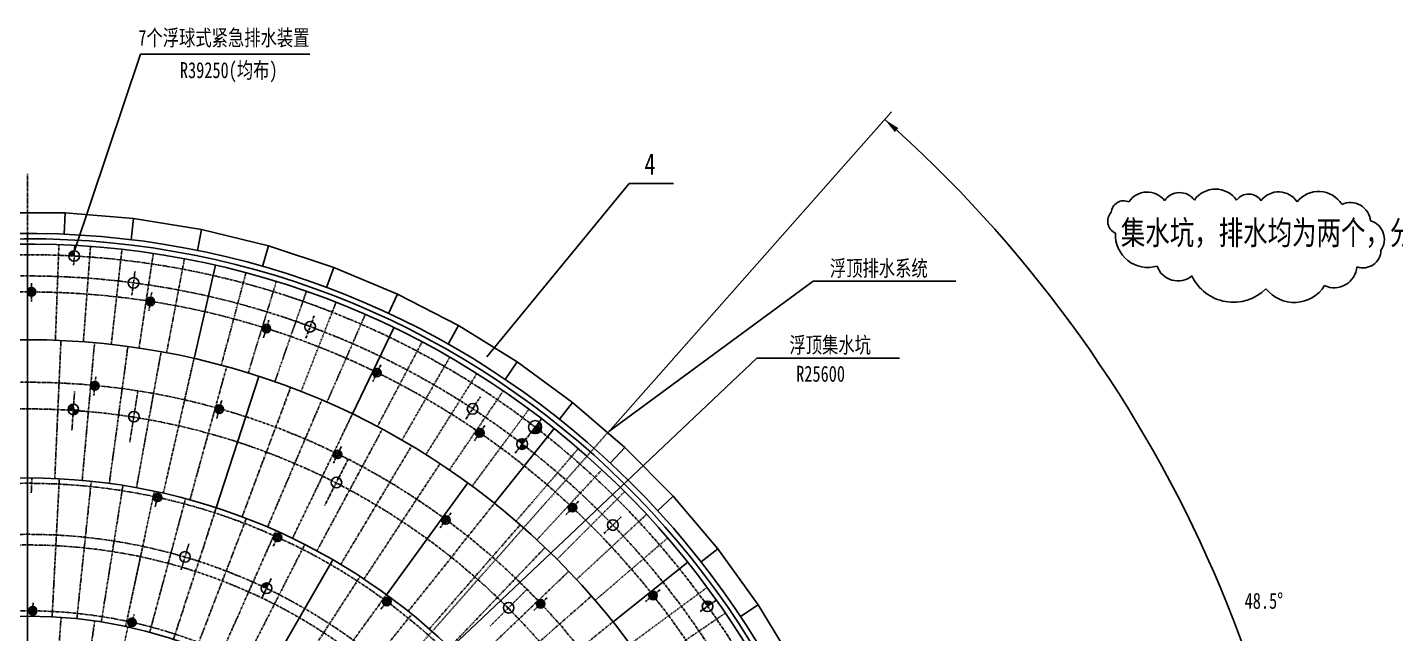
# Model space of a CAD drawing. Header units: inches. Extents: x 8 to 1207, y 9 to 860.
# Drawn here: x 345.6 to 603.1, y 373.2 to 487.2 of the extents above; entities that cross this region are included whole.
import ezdxf

# ---------------------------------------------------------------- set-up
doc = ezdxf.new("R2010")
doc.units = ezdxf.units.IN
doc.header["$MEASUREMENT"] = 0
for name, pattern in [('HIDDEN', [0.375, 0.25, -0.125]), ('LICENT1', [0.59, 0.5, -0.03, 0.03, -0.03]), ('LIDIVIDE', [0.65, 0.4, -0.05, 0.05, -0.05, 0.05, -0.05])]:
    doc.linetypes.add(name, pattern=pattern)
for name, color, linetype in [('1', 2, 'Continuous'), ('2', 1, 'Continuous'), ('3', 3, 'LICENT1')]:
    doc.layers.add(name, color=color, linetype=linetype)
doc.styles.add('HZ', font='NSimSun.ttf', dxfattribs={"width": 0.75})

msp = doc.modelspace()

# ---------------------------------------------------------------- linework, layer by layer
at = {"layer": '1', "linetype": 'Continuous'}
for p, q in [((366.85, 482.21), (354.42, 445.18)), ((366.85, 482.21), (398.71, 482.21)), ((454.8, 410.98), (508.21, 471.35)), ((458.85, 457.88), (432.01, 425.23)), ((458.85, 457.88), (467.16, 457.88)), ((493.45, 439.46), (455.02, 411.23)), ((493.45, 439.46), (520.29, 439.46)), ((482.89, 425.03), (416.89, 362.64)), ((482.89, 425.03), (509.73, 425.03))]:
    msp.add_line(p, q, dxfattribs=at)
at = {"layer": '1', "linetype": 'LIDIVIDE', "ltscale": 0.6}
for p, q in [((350.83, 428.37), (351.5, 446.36)), ((356.1, 428.07), (357.44, 446.02)), ((361.35, 427.58), (363.36, 445.47)), ((366.57, 426.89), (369.26, 444.69)), ((371.77, 426.01), (375.12, 443.7)), ((382.05, 423.66), (386.71, 441.05)), ((387.12, 422.2), (392.42, 439.41)), ((392.13, 420.56), (398.07, 437.55)), ((397.07, 418.72), (403.65, 435.48)), ((401.94, 416.7), (409.14, 433.2)), ((411.44, 412.13), (419.85, 428.04)), ((416.06, 409.58), (425.06, 425.17)), ((420.57, 406.86), (430.15, 422.1)), ((424.99, 403.97), (435.13, 418.84)), ((429.29, 400.92), (439.98, 415.4)), ((437.53, 394.34), (449.27, 407.99)), ((441.46, 390.83), (453.71, 404.02)), ((445.26, 387.17), (457.99, 399.9)), ((448.92, 383.37), (462.11, 395.62)), ((452.43, 379.44), (466.08, 391.18)), ((459.01, 371.2), (473.49, 381.89)), ((462.06, 366.9), (476.93, 377.04))]:
    msp.add_line(p, q, dxfattribs=at)
at = {"layer": '1', "linetype": 'LICENT1'}
for p, q in [((353.37, 444.31), (354.27, 445.22)), ((353.41, 444.53), (354.05, 445.17)), ((353.5, 444.27), (354.42, 445.18)), ((353.67, 444.26), (354.4, 445)), ((353.84, 444.25), (354.39, 444.81)), ((354, 444.24), (354.38, 444.62)), ((354.17, 444.23), (354.37, 444.44)), ((354.34, 444.22), (354.36, 444.25)), ((345.56, 437.57), (346.25, 438.26)), ((345.64, 437.47), (346.36, 438.19)), ((345.64, 437.83), (346, 438.18)), ((345.82, 437.47), (346.36, 438.01)), ((345.99, 437.47), (346.36, 437.83)), ((346.36, 438.19), (346.43, 438.26)), ((346.36, 438.01), (346.58, 438.23)), ((346.36, 437.83), (346.71, 438.19)), ((346.36, 437.66), (346.82, 438.12)), ((346.36, 437.48), (346.92, 438.04)), ((346.52, 437.47), (347, 437.95)), ((346.7, 437.46), (347.07, 437.84)), ((345.56, 437.39), (345.64, 437.47)), ((345.59, 437.24), (345.82, 437.47)), ((345.64, 437.12), (345.99, 437.47)), ((345.71, 437), (346.17, 437.47)), ((345.79, 436.91), (346.34, 437.47)), ((345.88, 436.83), (346.36, 437.3)), ((345.99, 436.76), (346.36, 437.13)), ((346.11, 436.71), (346.36, 436.95)), ((346.17, 437.47), (346.36, 437.66)), ((346.26, 436.67), (346.36, 436.77)), ((346.34, 437.47), (346.36, 437.48)), ((346.36, 437.3), (346.52, 437.47)), ((346.36, 437.13), (346.7, 437.46)), ((346.36, 436.95), (346.87, 437.46)), ((346.36, 436.77), (347.05, 437.46)), ((346.43, 436.67), (347.15, 437.39)), ((346.67, 436.73), (347.1, 437.16)), ((346.87, 437.46), (347.12, 437.71)), ((347.05, 437.46), (347.15, 437.57)), ((367.91, 435.72), (367.99, 435.78)), ((367.91, 435.57), (368.17, 435.75)), ((367.94, 435.89), (368.72, 436.47)), ((367.94, 435.43), (368.34, 435.73)), ((367.99, 435.78), (368.81, 436.39)), ((367.99, 435.31), (368.52, 435.7)), ((368.05, 436.13), (368.46, 436.43)), ((368.06, 435.21), (368.69, 435.67)), ((368.14, 435.11), (368.68, 435.51)), ((368.17, 435.75), (368.79, 436.21)), ((368.23, 435.03), (368.65, 435.34)), ((368.34, 435.73), (368.76, 436.04)), ((368.52, 435.7), (368.73, 435.86)), ((368.6, 434.99), (369.38, 435.56)), ((368.63, 435.16), (369.21, 435.59)), ((368.65, 435.34), (369.04, 435.62)), ((368.66, 434.87), (369.48, 435.48)), ((368.68, 435.51), (368.87, 435.65)), ((368.69, 435.67), (368.71, 435.69)), ((368.71, 435.69), (369.34, 436.16)), ((368.73, 435.86), (369.26, 436.25)), ((368.76, 436.04), (369.16, 436.33)), ((368.79, 436.21), (369.04, 436.4)), ((368.81, 436.39), (368.9, 436.45)), ((368.87, 435.65), (369.41, 436.05)), ((368.9, 434.9), (369.39, 435.26)), ((369.04, 435.62), (369.46, 435.93)), ((369.21, 435.59), (369.49, 435.8)), ((369.38, 435.56), (369.5, 435.65)), ((368.35, 434.96), (368.63, 435.16)), ((368.49, 434.9), (368.6, 434.99)), ((389.74, 430.58), (390.02, 430.73)), ((389.74, 430.44), (390.19, 430.68)), ((389.75, 430.73), (389.85, 430.78)), ((389.78, 430.32), (390.35, 430.62)), ((389.81, 430.9), (390.67, 431.36)), ((389.82, 430.2), (390.52, 430.57)), ((389.85, 430.78), (390.75, 431.26)), ((389.89, 430.1), (390.49, 430.41)), ((389.96, 431.12), (390.4, 431.36)), ((389.97, 430), (390.44, 430.24)), ((390.02, 430.73), (390.7, 431.09)), ((390.19, 430.68), (390.64, 430.92)), ((390.33, 429.9), (391.19, 430.36)), ((390.35, 430.62), (390.59, 430.75)), ((390.37, 429.78), (391.27, 430.26)), ((390.38, 430.07), (391.02, 430.41)), ((390.44, 430.24), (390.86, 430.47)), ((390.49, 430.41), (390.69, 430.52)), ((390.52, 430.57), (390.54, 430.58)), ((390.54, 430.58), (391.24, 430.95)), ((390.59, 430.75), (391.17, 431.05)), ((390.64, 430.92), (391.08, 431.15)), ((390.69, 430.52), (391.29, 430.84)), ((390.7, 431.09), (390.98, 431.23)), ((390.75, 431.26), (390.84, 431.31)), ((390.86, 430.47), (391.32, 430.71)), ((391.02, 430.41), (391.34, 430.58)), ((391.19, 430.36), (391.32, 430.43)), ((390.08, 429.91), (390.38, 430.07)), ((390.21, 429.84), (390.33, 429.9)), ((390.61, 429.77), (391.15, 430.05)), ((410.56, 422.26), (411.03, 422.43)), ((410.57, 422.4), (410.87, 422.5)), ((410.61, 422.54), (410.71, 422.58)), ((410.69, 422.7), (411.61, 423.03)), ((410.71, 422.58), (411.67, 422.91)), ((410.87, 422.9), (411.35, 423.07)), ((410.87, 422.5), (411.6, 422.76)), ((411.03, 422.43), (411.52, 422.6)), ((411.19, 422.35), (411.44, 422.44)), ((411.37, 422.28), (412.11, 422.54)), ((411.44, 422.44), (412.06, 422.65)), ((411.51, 422.19), (412.15, 422.42)), ((411.52, 422.6), (411.99, 422.76)), ((411.6, 422.76), (411.9, 422.86)), ((411.67, 422.91), (411.77, 422.95)), ((357.46, 419.81), (357.55, 419.88)), ((357.48, 419.99), (358.23, 420.61)), ((357.48, 419.66), (357.72, 419.86)), ((357.51, 419.52), (357.9, 419.84)), ((357.55, 419.88), (358.33, 420.52)), ((357.57, 419.41), (358.07, 419.82)), ((357.59, 420.23), (357.97, 420.55)), ((357.64, 419.3), (358.25, 419.81)), ((357.72, 419.86), (358.32, 420.35)), ((357.9, 419.84), (358.3, 420.17)), ((358.07, 419.82), (358.28, 420)), ((358.25, 419.81), (358.26, 419.82)), ((358.26, 419.82), (358.87, 420.32)), ((358.28, 420), (358.79, 420.41)), ((358.3, 420.17), (358.68, 420.49)), ((358.32, 420.35), (358.56, 420.55)), ((358.33, 420.52), (358.41, 420.59)), ((358.42, 419.79), (358.95, 420.22)), ((358.6, 419.77), (359, 420.11)), ((358.77, 419.75), (359.04, 419.98)), ((358.95, 419.74), (359.06, 419.83)), ((410.57, 422.13), (411.19, 422.35)), ((410.6, 422.01), (411.35, 422.27)), ((410.65, 421.9), (411.29, 422.12)), ((410.72, 421.79), (411.21, 421.96)), ((410.81, 421.69), (411.14, 421.8)), ((410.93, 421.59), (411.06, 421.64)), ((411.06, 421.64), (411.98, 421.96)), ((411.08, 421.52), (412.05, 421.85)), ((411.14, 421.8), (411.82, 422.04)), ((411.21, 421.96), (411.66, 422.12)), ((411.29, 422.12), (411.51, 422.19)), ((411.32, 421.47), (411.89, 421.67)), ((411.35, 422.27), (411.37, 422.28)), ((411.66, 422.12), (412.16, 422.29)), ((411.82, 422.04), (412.15, 422.16)), ((411.98, 421.96), (412.12, 422.01)), ((357.73, 419.21), (358.25, 419.64)), ((357.83, 419.13), (358.23, 419.47)), ((357.95, 419.07), (358.21, 419.29)), ((358.09, 419.03), (358.2, 419.12)), ((358.2, 419.12), (358.95, 419.74)), ((358.21, 419.29), (358.77, 419.75)), ((358.23, 419.47), (358.6, 419.77)), ((358.25, 419.64), (358.42, 419.79)), ((358.26, 419.01), (359.05, 419.66)), ((358.5, 419.04), (358.97, 419.43)), ((353.22, 415.51), (354.26, 416.04)), ((353.26, 415.67), (354.27, 416.19)), ((353.31, 415.42), (354.25, 415.9)), ((353.34, 415.85), (354.28, 416.33)), ((353.52, 416.09), (354.02, 416.34)), ((353.56, 415.4), (354.24, 415.75)), ((353.8, 415.39), (354.23, 415.6)), ((354.04, 415.37), (354.22, 415.46)), ((354.14, 414.44), (355.11, 414.93)), ((354.15, 414.59), (355.18, 415.11)), ((354.16, 414.73), (355.2, 415.26)), ((354.17, 414.88), (355.01, 415.3)), ((354.18, 415.02), (354.77, 415.32)), ((354.19, 415.17), (354.53, 415.34)), ((354.21, 415.31), (354.29, 415.35)), ((354.26, 414.36), (354.98, 414.73)), ((380.88, 415.4), (381.16, 415.56)), ((380.9, 415.55), (380.99, 415.61)), ((380.9, 415.27), (381.33, 415.51)), ((380.93, 415.14), (381.5, 415.46)), ((380.95, 415.73), (381.8, 416.2)), ((380.98, 415.03), (381.67, 415.42)), ((380.99, 415.61), (381.88, 416.11)), ((381.05, 414.92), (381.64, 415.25)), ((381.09, 415.95), (381.53, 416.2)), ((381.13, 414.83), (381.59, 415.08)), ((381.16, 415.56), (381.83, 415.94)), ((381.24, 414.74), (381.54, 414.91)), ((381.33, 415.51), (381.78, 415.76)), ((381.37, 414.67), (381.49, 414.74)), ((381.49, 414.74), (382.34, 415.22)), ((381.5, 415.46), (381.73, 415.59)), ((381.54, 414.91), (382.18, 415.27)), ((381.54, 414.62), (382.43, 415.12)), ((381.59, 415.08), (382.01, 415.32)), ((381.64, 415.25), (381.84, 415.37)), ((381.67, 415.42), (381.69, 415.42)), ((381.69, 415.42), (382.38, 415.81)), ((381.73, 415.59), (382.3, 415.91)), ((381.78, 415.76), (382.22, 416.01)), ((381.78, 414.62), (382.31, 414.91)), ((381.83, 415.94), (382.11, 416.09)), ((381.84, 415.37), (382.43, 415.7)), ((381.88, 416.11), (381.97, 416.16)), ((382.01, 415.32), (382.47, 415.57)), ((382.18, 415.27), (382.48, 415.44)), ((382.34, 415.22), (382.47, 415.29)), ((441.19, 412.09), (441.99, 412.9)), ((441.19, 411.98), (442.05, 412.84)), ((441.26, 411.92), (442.11, 412.77)), ((441.33, 411.87), (442.16, 412.7)), ((441.4, 411.82), (442.21, 412.62)), ((441.47, 411.76), (442.25, 412.54)), ((441.54, 411.71), (442.28, 412.45)), ((441.59, 412.63), (441.93, 412.96)), ((441.61, 411.66), (442.31, 412.35)), ((441.68, 411.6), (442.34, 412.25)), ((441.75, 411.55), (442.35, 412.15)), ((429.92, 411.07), (430.41, 411.16)), ((429.92, 410.94), (430.56, 411.06)), ((429.93, 410.81), (430.7, 410.96)), ((429.96, 411.2), (430.27, 411.26)), ((429.96, 410.69), (430.62, 410.82)), ((430.01, 410.57), (430.52, 410.67)), ((430.02, 411.34), (430.12, 411.36)), ((430.08, 410.46), (430.42, 410.53)), ((430.12, 411.49), (431.08, 411.67)), ((430.12, 411.36), (431.12, 411.55)), ((430.19, 410.35), (430.33, 410.38)), ((430.27, 411.26), (431.02, 411.4)), ((430.33, 411.65), (430.82, 411.75)), ((430.33, 410.38), (431.28, 410.56)), ((430.33, 410.25), (431.33, 410.44)), ((430.41, 411.16), (430.92, 411.26)), ((430.42, 410.53), (431.14, 410.66)), ((430.52, 410.67), (430.99, 410.76)), ((430.56, 411.06), (430.82, 411.11)), ((430.56, 410.17), (431.15, 410.28)), ((430.62, 410.82), (430.85, 410.86)), ((430.7, 410.96), (430.72, 410.96)), ((430.72, 410.96), (431.5, 411.11)), ((430.82, 411.11), (431.47, 411.23)), ((430.85, 410.86), (431.52, 410.99)), ((430.92, 411.26), (431.41, 411.35)), ((430.99, 410.76), (431.51, 410.86)), ((431.02, 411.4), (431.33, 411.46)), ((431.12, 411.55), (431.23, 411.57)), ((431.14, 410.66), (431.48, 410.73)), ((431.28, 410.56), (431.43, 410.59)), ((437.96, 409.52), (439.11, 409.39)), ((438.08, 409.64), (439.2, 409.51)), ((438.25, 409.74), (439.29, 409.63)), ((438.53, 409.84), (439.08, 409.78)), ((440.39, 411.05), (441.26, 411.92)), ((440.46, 411), (441.33, 411.87)), ((440.54, 410.95), (441.4, 411.82)), ((440.62, 410.91), (441.47, 411.76)), ((440.71, 410.88), (441.54, 411.71)), ((440.78, 411.56), (441.19, 411.98)), ((440.8, 410.85), (441.61, 411.66)), ((440.9, 410.82), (441.68, 411.6)), ((441.01, 410.81), (441.75, 411.55)), ((441.13, 410.8), (441.82, 411.49)), ((441.26, 410.81), (441.89, 411.44)), ((441.41, 410.83), (441.96, 411.38)), ((441.59, 410.89), (442.03, 411.33)), ((441.82, 411.49), (442.36, 412.03)), ((441.88, 411.05), (442.1, 411.28)), ((441.89, 411.44), (442.35, 411.9)), ((441.96, 411.38), (442.33, 411.75)), ((442.03, 411.33), (442.27, 411.57)), ((442.1, 411.28), (442.11, 411.28)), ((403.14, 406.91), (403.61, 407.07)), ((403.15, 407.04), (403.45, 407.15)), ((403.15, 406.78), (403.77, 406.99)), ((403.19, 407.19), (403.3, 407.22)), ((403.27, 407.35), (404.19, 407.66)), ((403.3, 407.22), (404.26, 407.55)), ((403.45, 407.15), (404.18, 407.39)), ((403.46, 407.54), (403.93, 407.71)), ((403.61, 407.07), (404.1, 407.24)), ((403.77, 406.99), (404.02, 407.08)), ((403.93, 406.91), (403.95, 406.92)), ((403.95, 406.92), (404.69, 407.17)), ((404.02, 407.08), (404.64, 407.29)), ((404.09, 406.83), (404.73, 407.05)), ((404.1, 407.24), (404.57, 407.4)), ((404.18, 407.39), (404.48, 407.5)), ((404.24, 406.76), (404.74, 406.93)), ((404.26, 407.55), (404.36, 407.59)), ((437.99, 409.4), (439.03, 409.28)), ((438.14, 408.12), (439.22, 408)), ((438.18, 409.25), (438.94, 409.16)), ((438.19, 407.99), (439, 407.9)), ((438.23, 408.24), (439.37, 408.11)), ((438.32, 408.35), (439.47, 408.22)), ((438.37, 409.1), (438.85, 409.05)), ((438.4, 408.47), (439.33, 408.36)), ((438.49, 408.58), (439.14, 408.51)), ((438.57, 408.95), (438.76, 408.93)), ((438.58, 408.7), (438.95, 408.66)), ((438.67, 408.82), (438.76, 408.81)), ((403.18, 406.65), (403.93, 406.91)), ((403.23, 406.54), (403.87, 406.76)), ((403.3, 406.43), (403.79, 406.6)), ((403.39, 406.33), (403.71, 406.44)), ((403.5, 406.24), (403.64, 406.28)), ((403.64, 406.28), (404.56, 406.6)), ((403.66, 406.16), (404.62, 406.49)), ((403.71, 406.44), (404.4, 406.68)), ((403.79, 406.6), (404.24, 406.76)), ((403.87, 406.76), (404.09, 406.83)), ((403.89, 406.11), (404.47, 406.3)), ((404.4, 406.68), (404.73, 406.79)), ((404.56, 406.6), (404.7, 406.65)), ((369.27, 399.01), (370.18, 399.61)), ((369.35, 399.21), (369.97, 399.61)), ((369.4, 398.95), (370.21, 399.47)), ((369.57, 398.91), (370.16, 399.29)), ((370.07, 398.94), (370.66, 399.32)), ((370.09, 398.8), (370.74, 399.22)), ((370.12, 399.12), (370.58, 399.41)), ((370.16, 399.29), (370.47, 399.49)), ((370.21, 399.47), (370.34, 399.56)), ((369.24, 398.85), (369.4, 398.95)), ((369.25, 398.7), (369.57, 398.91)), ((369.28, 398.57), (369.75, 398.87)), ((369.33, 398.46), (369.92, 398.84)), ((369.4, 398.35), (370.03, 398.76)), ((369.48, 398.25), (369.99, 398.58)), ((369.58, 398.17), (369.94, 398.4)), ((369.7, 398.1), (369.9, 398.23)), ((369.75, 398.87), (370.12, 399.12)), ((369.84, 398.04), (369.85, 398.05)), ((369.85, 398.05), (370.77, 398.65)), ((369.9, 398.23), (370.6, 398.68)), ((369.92, 398.84), (370.07, 398.94)), ((369.94, 398.4), (370.43, 398.72)), ((369.99, 398.58), (370.26, 398.76)), ((370.03, 398.76), (370.09, 398.8)), ((370.03, 398.02), (370.78, 398.5)), ((370.26, 398.76), (370.79, 399.11)), ((370.37, 398.09), (370.58, 398.22)), ((370.43, 398.72), (370.83, 398.98)), ((370.6, 398.68), (370.84, 398.84)), ((370.77, 398.65), (370.83, 398.69)), ((447.37, 396.86), (448.16, 396.89)), ((447.38, 396.99), (448.03, 397.01)), ((447.38, 396.74), (448.06, 396.76)), ((447.4, 397.11), (447.9, 397.13)), ((447.42, 396.61), (447.94, 396.63)), ((447.45, 397.24), (447.77, 397.25)), ((447.53, 397.37), (447.64, 397.37)), ((447.64, 397.37), (448.66, 397.41)), ((447.66, 397.5), (448.63, 397.53)), ((447.77, 397.25), (448.54, 397.28)), ((447.89, 397.63), (448.39, 397.65)), ((447.9, 397.13), (448.42, 397.15)), ((447.94, 396.63), (448.41, 396.65)), ((448.03, 397.01), (448.3, 397.02)), ((448.06, 396.76), (448.29, 396.77)), ((448.16, 396.89), (448.18, 396.89)), ((448.18, 396.89), (448.97, 396.92)), ((448.29, 396.77), (448.96, 396.8)), ((448.3, 397.02), (448.95, 397.05)), ((448.41, 396.65), (448.94, 396.67)), ((448.42, 397.15), (448.92, 397.17)), ((448.54, 397.28), (448.86, 397.29)), ((448.66, 397.41), (448.77, 397.41)), ((423.52, 394.58), (424.17, 394.68)), ((423.53, 394.7), (424.03, 394.78)), ((423.53, 394.45), (424.31, 394.57)), ((423.56, 394.33), (424.23, 394.43)), ((423.57, 394.84), (423.89, 394.88)), ((423.6, 394.21), (424.12, 394.29)), ((423.64, 394.97), (423.74, 394.99)), ((423.67, 394.09), (424.02, 394.15)), ((423.74, 395.12), (424.71, 395.26)), ((423.74, 394.99), (424.75, 395.14)), ((423.89, 394.88), (424.64, 395)), ((423.91, 394), (424.87, 394.15)), ((423.96, 395.28), (424.45, 395.35)), ((424.02, 394.15), (424.73, 394.26)), ((424.03, 394.78), (424.54, 394.86)), ((424.12, 394.29), (424.59, 394.36)), ((424.17, 394.68), (424.43, 394.72)), ((424.23, 394.43), (424.45, 394.47)), ((424.31, 394.57), (424.33, 394.57)), ((424.33, 394.57), (425.11, 394.69)), ((424.43, 394.72), (425.08, 394.81)), ((424.45, 394.47), (425.12, 394.57)), ((424.54, 394.86), (425.03, 394.93)), ((424.59, 394.36), (425.11, 394.44)), ((424.64, 395), (424.96, 395.05)), ((424.73, 394.26), (425.08, 394.31)), ((424.75, 395.14), (424.85, 395.16)), ((424.87, 394.15), (425.02, 394.17)), ((447.47, 396.49), (447.82, 396.5)), ((447.56, 396.37), (447.7, 396.37)), ((447.68, 396.25), (448.7, 396.29)), ((447.7, 396.37), (448.67, 396.41)), ((447.82, 396.5), (448.54, 396.53)), ((447.89, 396.13), (448.5, 396.15)), ((448.54, 396.53), (448.89, 396.54)), ((448.67, 396.41), (448.82, 396.41)), ((391.86, 391.35), (392.22, 391.48)), ((391.88, 391.49), (392.06, 391.55)), ((391.94, 391.64), (392.96, 392.04)), ((392.06, 391.82), (392.75, 392.09)), ((392.06, 391.55), (392.95, 391.9)), ((392.22, 391.48), (392.87, 391.73)), ((392.38, 391.41), (392.79, 391.57)), ((392.7, 391.27), (393.42, 391.54)), ((392.71, 391.41), (393.37, 391.66)), ((392.79, 391.57), (393.31, 391.77)), ((392.87, 391.73), (393.22, 391.87)), ((392.95, 391.9), (393.11, 391.96)), ((423.77, 393.98), (423.91, 394)), ((423.91, 393.88), (424.92, 394.03)), ((424.13, 393.78), (424.73, 393.88)), ((391.86, 391.21), (392.38, 391.41)), ((391.89, 391.09), (392.54, 391.34)), ((391.93, 390.97), (392.63, 391.24)), ((391.99, 390.86), (392.55, 391.08)), ((392.07, 390.76), (392.47, 390.91)), ((392.17, 390.66), (392.39, 390.75)), ((392.3, 390.58), (392.31, 390.58)), ((392.31, 390.58), (393.34, 390.97)), ((392.39, 390.75), (393.18, 391.05)), ((392.47, 390.91), (393.02, 391.12)), ((392.48, 390.51), (393.31, 390.83)), ((392.54, 391.34), (392.71, 391.41)), ((392.55, 391.08), (392.86, 391.19)), ((392.63, 391.24), (392.7, 391.27)), ((392.83, 390.51), (393.06, 390.6)), ((392.86, 391.19), (393.45, 391.42)), ((393.02, 391.12), (393.46, 391.29)), ((393.18, 391.05), (393.45, 391.15)), ((393.34, 390.97), (393.4, 391)), ((389.66, 382.11), (390.97, 382.54)), ((389.74, 382.27), (390.91, 382.65)), ((389.8, 382.03), (390.89, 382.38)), ((389.91, 382.46), (390.67, 382.7)), ((389.97, 381.95), (390.82, 382.23)), ((390.14, 381.87), (390.75, 382.07)), ((390.3, 381.8), (390.67, 381.92)), ((390.46, 381.72), (390.6, 381.76)), ((412.42, 379.32), (412.97, 379.4)), ((412.42, 379.19), (413.11, 379.3)), ((412.43, 379.07), (413.18, 379.19)), ((412.45, 379.45), (412.82, 379.51)), ((412.47, 378.95), (413.07, 379.04)), ((412.5, 379.58), (412.68, 379.61)), ((412.53, 378.83), (412.95, 378.9)), ((412.59, 379.72), (413.66, 379.89)), ((412.61, 378.71), (412.84, 378.75)), ((412.68, 379.61), (413.63, 379.76)), ((412.72, 378.61), (412.73, 378.61)), ((412.73, 378.61), (413.81, 378.78)), ((412.74, 379.87), (413.47, 379.99)), ((412.82, 379.51), (413.52, 379.62)), ((412.84, 378.75), (413.67, 378.88)), ((412.88, 378.51), (413.76, 378.64)), ((412.95, 378.9), (413.53, 378.99)), ((412.97, 379.4), (413.41, 379.47)), ((413.07, 379.04), (413.39, 379.09)), ((413.11, 379.3), (413.29, 379.33)), ((413.18, 379.19), (413.25, 379.2)), ((413.25, 379.2), (414.01, 379.32)), ((413.29, 379.33), (413.99, 379.44)), ((413.39, 379.09), (414.02, 379.19)), ((413.41, 379.47), (413.95, 379.56)), ((413.52, 379.62), (413.88, 379.68)), ((413.53, 378.99), (414, 379.06)), ((413.63, 379.76), (413.79, 379.79)), ((413.67, 378.88), (413.96, 378.93)), ((413.81, 378.78), (413.88, 378.79)), ((441.37, 378.81), (442.16, 378.79)), ((441.38, 378.68), (442.05, 378.67)), ((441.39, 378.93), (442.04, 378.92)), ((441.42, 379.06), (441.92, 379.04)), ((441.48, 379.18), (441.8, 379.17)), ((441.57, 379.3), (441.68, 379.3)), ((441.68, 379.3), (442.7, 379.27)), ((441.7, 379.43), (442.68, 379.4)), ((441.8, 379.17), (442.57, 379.15)), ((441.92, 379.04), (442.44, 379.03)), ((441.94, 379.54), (442.44, 379.53)), ((442.04, 378.92), (442.31, 378.91)), ((442.05, 378.67), (442.28, 378.66)), ((442.16, 378.79), (442.18, 378.79)), ((442.18, 378.79), (442.97, 378.77)), ((442.28, 378.66), (442.96, 378.64)), ((442.31, 378.91), (442.96, 378.89)), ((442.44, 379.03), (442.94, 379.02)), ((442.57, 379.15), (442.88, 379.14)), ((442.7, 379.27), (442.8, 379.27)), ((462.53, 380.34), (463.2, 380.26)), ((462.54, 380.46), (463.32, 380.38)), ((462.54, 380.21), (463.06, 380.15)), ((462.56, 380.59), (463.21, 380.51)), ((462.58, 380.08), (462.93, 380.04)), ((462.61, 380.71), (463.1, 380.65)), ((462.65, 379.95), (462.79, 379.93)), ((462.68, 380.83), (462.99, 380.79)), ((462.75, 379.81), (463.77, 379.7)), ((462.77, 380.94), (462.88, 380.93)), ((462.79, 379.93), (463.75, 379.82)), ((462.88, 380.93), (463.89, 380.82)), ((462.92, 381.05), (463.88, 380.94)), ((462.93, 380.04), (463.65, 379.96)), ((462.95, 379.66), (463.55, 379.6)), ((462.99, 380.79), (463.76, 380.7)), ((463.06, 380.15), (463.54, 380.1)), ((463.1, 380.65), (463.62, 380.59)), ((463.17, 381.15), (463.66, 381.09)), ((463.2, 380.26), (463.43, 380.24)), ((463.21, 380.51), (463.48, 380.48)), ((463.32, 380.38), (463.34, 380.37)), ((463.34, 380.37), (464.13, 380.29)), ((463.43, 380.24), (464.1, 380.16)), ((463.48, 380.48), (464.13, 380.41)), ((463.54, 380.1), (464.06, 380.04)), ((463.62, 380.59), (464.11, 380.54)), ((463.65, 379.96), (464, 379.92)), ((463.75, 379.82), (463.9, 379.81)), ((463.76, 380.7), (464.07, 380.67)), ((463.89, 380.82), (464, 380.8)), ((473.05, 379.15), (474.33, 379.01)), ((473.1, 379.02), (474.39, 378.88)), ((473.2, 378.89), (474.23, 378.77)), ((473.25, 379.26), (474.15, 379.16)), ((473.3, 378.75), (474.08, 378.66)), ((473.39, 378.61), (473.93, 378.55)), ((345.76, 377.5), (346.53, 378.27)), ((345.77, 377.33), (345.9, 377.47)), ((345.8, 377.71), (346.32, 378.24)), ((345.81, 377.2), (346.08, 377.47)), ((345.87, 377.07), (346.26, 377.47)), ((345.9, 377.47), (346.58, 378.15)), ((345.94, 376.97), (346.43, 377.46)), ((346.02, 376.88), (346.56, 377.41)), ((346.08, 377.47), (346.58, 377.96)), ((346.12, 376.8), (346.55, 377.23)), ((346.24, 376.74), (346.54, 377.05)), ((346.26, 377.47), (346.57, 377.78)), ((346.37, 376.7), (346.54, 376.86)), ((346.43, 377.46), (346.56, 377.6)), ((346.52, 376.67), (346.53, 376.68)), ((346.53, 376.68), (347.31, 377.46)), ((346.54, 377.05), (346.96, 377.46)), ((346.54, 376.86), (347.13, 377.46)), ((346.55, 377.23), (346.78, 377.46)), ((346.56, 377.6), (347.06, 378.09)), ((346.56, 377.41), (346.61, 377.46)), ((346.57, 377.78), (346.96, 378.17)), ((346.58, 378.15), (346.7, 378.26)), ((346.58, 377.96), (346.84, 378.22)), ((346.61, 377.46), (347.15, 378.01)), ((346.72, 376.69), (347.34, 377.32)), ((346.78, 377.46), (347.23, 377.91)), ((346.96, 377.46), (347.29, 377.79)), ((347.03, 376.83), (347.21, 377)), ((347.13, 377.46), (347.34, 377.66)), ((347.31, 377.46), (347.36, 377.51)), ((364.47, 375.49), (365.39, 376.09)), ((364.55, 375.69), (365.17, 376.09)), ((365.41, 375.95), (365.55, 376.04)), ((413.22, 378.43), (413.46, 378.47)), ((441.4, 378.56), (441.93, 378.54)), ((441.45, 378.43), (441.8, 378.42)), ((441.53, 378.31), (441.67, 378.3)), ((441.64, 378.18), (442.67, 378.15)), ((441.67, 378.3), (442.64, 378.27)), ((441.8, 378.42), (442.52, 378.4)), ((441.85, 378.05), (442.45, 378.03)), ((441.93, 378.54), (442.4, 378.53)), ((442.4, 378.53), (442.93, 378.52)), ((442.52, 378.4), (442.87, 378.39)), ((442.64, 378.27), (442.79, 378.27)), ((473.49, 378.48), (473.78, 378.44)), ((473.59, 378.34), (473.62, 378.34)), ((364.45, 375.33), (364.61, 375.43)), ((364.46, 375.18), (364.78, 375.39)), ((364.49, 375.05), (364.95, 375.35)), ((364.54, 374.94), (365.12, 375.32)), ((364.6, 374.83), (365.24, 375.24)), ((364.61, 375.43), (365.41, 375.95)), ((364.68, 374.73), (365.19, 375.06)), ((364.78, 375.39), (365.37, 375.77)), ((364.78, 374.65), (365.15, 374.88)), ((364.9, 374.58), (365.1, 374.71)), ((364.95, 375.35), (365.32, 375.6)), ((365.05, 374.52), (365.06, 374.53)), ((365.06, 374.53), (365.98, 375.13)), ((365.1, 374.71), (365.81, 375.16)), ((365.12, 375.32), (365.28, 375.42)), ((365.15, 374.88), (365.64, 375.2)), ((365.19, 375.06), (365.47, 375.24)), ((365.24, 375.24), (365.29, 375.28)), ((365.24, 374.5), (365.99, 374.98)), ((365.28, 375.42), (365.87, 375.8)), ((365.29, 375.28), (365.94, 375.7)), ((365.32, 375.6), (365.78, 375.89)), ((365.37, 375.77), (365.68, 375.97)), ((365.47, 375.24), (366, 375.59)), ((365.58, 374.57), (365.78, 374.7)), ((365.64, 375.2), (366.03, 375.46)), ((365.81, 375.16), (366.05, 375.32)), ((365.98, 375.13), (366.04, 375.17))]:
    msp.add_line(p, q, dxfattribs=at)
at = {"layer": '1', "linetype": 'LIDIVIDE'}
for p, q in [((350.72, 402.35), (351.88, 428.33)), ((355.87, 402.01), (358.2, 427.9)), ((360.99, 401.43), (364.48, 427.19)), ((366.09, 400.62), (370.73, 426.2)), ((371.15, 399.59), (376.93, 424.93)), ((376.15, 398.32), (383.07, 423.39)), ((385.97, 395.14), (395.1, 419.48)), ((390.76, 393.21), (400.97, 417.12)), ((395.45, 391.08), (406.74, 414.51)), ((400.05, 388.74), (412.37, 411.63)), ((404.54, 386.19), (417.88, 408.51)), ((408.91, 383.44), (423.23, 405.14)), ((350.22, 376.35), (351.58, 402.31)), ((354.86, 375.98), (357.58, 401.84)), ((359.48, 375.37), (363.55, 401.05)), ((364.06, 374.52), (369.47, 399.96)), ((368.59, 373.44), (375.32, 398.55)), ((373.06, 372.11), (381.1, 396.84)), ((417.26, 377.38), (433.47, 397.71)), ((377.45, 370.56), (386.77, 394.83)), ((381.76, 368.77), (392.33, 392.53)), ((421.22, 374.07), (438.33, 393.65)), ((385.96, 366.77), (397.77, 389.93)), ((425.03, 370.59), (443, 389.38)), ((394.03, 362.11), (408.19, 383.92)), ((428.68, 366.94), (447.47, 384.91)), ((397.87, 359.47), (413.15, 380.51)), ((432.16, 363.13), (451.74, 380.24)), ((350.09, 350.81), (351.91, 376.24)), ((401.57, 356.63), (417.93, 376.84)), ((354.6, 350.32), (358.22, 375.56)), ((359.06, 349.52), (364.48, 374.44)), ((435.47, 359.17), (455.8, 375.38))]:
    msp.add_line(p, q, dxfattribs=at)
at = {"layer": '1', "linetype": 'Continuous'}
msp.add_arc((345.57, 287.47), 243.57, 0, 48.5074, dxfattribs=at)
at = {"layer": '1', "color": 6, "linetype": 'Continuous'}
for centre, radius, start, end in [((556.32, 452.18), 4.08, 36.9732, 146.9732), ((562.44, 452.71), 3.44, 36.1681, 146.1681), ((569.19, 451.96), 4.85, 35, 145), ((575.42, 453.07), 2.81, 33.5692, 143.5692), ((581.08, 452.14), 4.15, 33.0602, 143.0602), ((588.59, 451.23), 5.14, 31.8664, 141.8664), ((551.92, 452.25), 2.36, 65.3568, 175.3568), ((594.57, 450.49), 3.81, 5.1461, 115.1461), ((551.34, 450.77), 2.44, 136.6437, 246.6437), ((597.41, 447.39), 3.57, 324.5186, 74.5186), ((556.46, 448.17), 6.1, 176.5713, 286.5713), ((596.99, 445.33), 3.33, 249.6712, 359.6712), ((562.12, 443.7), 4.16, 199.3338, 309.3338), ((572.56, 444.15), 8.63, 205.1628, 315.1628), ((591.53, 442.56), 4.31, 245.3013, 355.3013), ((584.01, 442.23), 6.75, 217.9788, 327.9788)]:
    msp.add_arc(centre, radius, start, end, dxfattribs=at)
at = {"layer": '1', "linetype": 'Continuous'}
msp.add_solid([(508.84, 467.54), (509.5, 468.28), (506.94, 469.91)], dxfattribs=at)
at = {"layer": '2', "linetype": 'Continuous'}
for p, q in [((352.65, 452.32), (339.7, 452.36)), ((352.65, 452.32), (352.48, 448.32)), ((365.56, 451.25), (352.65, 452.32)), ((365.56, 451.25), (365.08, 447.28)), ((378.35, 449.18), (365.56, 451.25)), ((378.35, 449.18), (377.56, 445.26)), ((390.94, 446.11), (378.35, 449.18)), ((345.56, 320.47), (345.56, 446.47)), ((390.94, 446.11), (389.84, 442.26)), ((403.25, 442.06), (390.94, 446.11)), ((376.93, 424.93), (380.94, 442.48)), ((403.25, 442.06), (401.85, 438.31)), ((415.2, 437.05), (403.25, 442.06)), ((415.2, 437.05), (413.51, 433.43)), ((426.72, 431.13), (415.2, 437.05)), ((406.74, 414.51), (414.55, 430.72)), ((426.72, 431.13), (424.75, 427.65)), ((437.74, 424.32), (426.72, 431.13)), ((437.74, 424.32), (435.5, 421)), ((448.19, 416.66), (437.74, 424.32)), ((381.1, 396.84), (389.13, 421.57)), ((448.19, 416.66), (445.7, 413.53)), ((458.01, 408.21), (448.19, 416.66)), ((433.47, 397.71), (444.69, 411.78)), ((458.01, 408.21), (455.29, 405.29)), ((467.14, 399.02), (458.01, 408.21)), ((413.15, 380.51), (428.44, 401.54)), ((467.14, 399.02), (464.19, 396.31)), ((475.52, 389.13), (467.14, 399.02)), ((475.52, 389.13), (472.37, 386.67)), ((483.09, 378.62), (475.52, 389.13)), ((390.06, 364.55), (403.06, 387.06)), ((455.8, 375.38), (469.87, 386.6)), ((483.09, 378.62), (479.76, 376.41)), ((489.82, 367.55), (483.09, 378.62))]:
    msp.add_line(p, q, dxfattribs=at)
at = {"layer": '2', "linetype": 'HIDDEN', "ltscale": 0.6}
msp.add_line((367.41, 312.2), (454.8, 410.98), dxfattribs=at)
at = {"layer": '2', "linetype": 'Continuous'}
for centre, radius in [((354.36, 444.22), 1), ((346.36, 437.47), 0.8), ((365.53, 439.16), 1), ((368.71, 435.67), 0.8), ((390.54, 430.57), 0.8), ((398.78, 430.91), 1), ((345.56, 287.47), 141), ((411.36, 422.27), 0.8), ((358.26, 419.81), 0.8), ((354.21, 415.36), 1), ((365.61, 413.99), 0.995), ((381.68, 415.41), 0.8), ((429.37, 415.47), 1), ((441.13, 412.03), 1.23), ((430.72, 410.95), 0.8), ((438.7, 408.85), 1), ((403.94, 406.91), 0.8), ((345.56, 287.47), 115), ((403.73, 401.61), 0.995), ((370.04, 398.82), 0.8), ((448.17, 396.88), 0.8), ((424.32, 394.56), 0.8), ((455.75, 393.61), 1), ((392.66, 391.29), 0.8), ((375.22, 387.62), 0.995), ((390.57, 381.71), 1), ((463.33, 380.37), 0.8), ((413.22, 379.23), 0.8), ((436.15, 378.05), 0.995), ((442.17, 378.78), 0.8), ((473.6, 378.32), 1), ((345.56, 287.47), 89), ((346.56, 377.47), 0.8), ((365.25, 375.3), 0.8)]:
    msp.add_circle(centre, radius, dxfattribs=at)
for radius, start, end in [(161, 0.6871, 178.0423), (160, 359.4987, 178.0301), (159, 358.0177, 178.0177)]:
    msp.add_arc((345.56, 287.47), radius, start, end, dxfattribs=at)
at = {"layer": '3'}
for p, q in [((345.56, 89.15), (345.56, 459.67)), ((354.47, 446.22), (354.26, 442.46)), ((365.23, 436.87), (365.83, 441.45)), ((346.36, 439.14), (346.36, 435.66)), ((368.96, 437.33), (368.44, 433.88)), ((397.98, 428.75), (399.58, 433.07)), ((391.03, 432.17), (390, 428.84)), ((412.09, 423.78), (410.58, 420.63)), ((358.42, 421.48), (358.09, 418)), ((353.93, 411.43), (354.45, 418.75)), ((366.36, 418.83), (364.83, 409.17)), ((428.1, 413.54), (430.85, 417.74)), ((382.14, 417.03), (381.19, 413.67)), ((431.66, 412.34), (429.7, 409.46)), ((438.7, 408.85), (442.35, 413.61)), ((437.4, 407.15), (439.58, 410)), ((404.68, 408.41), (403.15, 405.28)), ((405.94, 405.98), (401.5, 397.26)), ((346.29, 399.64), (346.39, 402.47)), ((369.6, 397.03), (370.28, 399.78)), ((449.31, 398.11), (446.94, 395.55)), ((425.31, 395.91), (423.25, 393.1)), ((454.09, 392.01), (457.41, 395.21)), ((391.85, 389.64), (393.09, 392.18)), ((375.95, 390.08), (374.5, 385.16)), ((391.47, 383.58), (389.7, 379.87)), ((439.61, 381.52), (432.69, 374.61)), ((464.64, 381.41), (461.91, 379.24)), ((346.5, 376.41), (346.64, 378.98)), ((412.08, 377.78), (413.83, 380.01)), ((443.39, 379.93), (440.86, 377.53)), ((475.23, 379.48), (472.16, 377.3)), ((364.98, 374.27), (365.64, 376.76))]:
    msp.add_line(p, q, dxfattribs=at)
for centre, radius in [((345.56, 287.47), 157), ((345.56, 287.47), 153), ((345.56, 287.47), 150), ((345.56, 287.47), 133), ((345.57, 287.46), 128), ((345.56, 287.47), 114), ((345.56, 287.47), 104.4), ((345.57, 287.47), 102.4), ((345.56, 287.47), 90)]:
    msp.add_circle(centre, radius, dxfattribs=at)

# ---------------------------------------------------------------- texts
at = {"layer": '1', "linetype": 'Continuous', "style": 'HZ', "width": 0.75}
for s, height, p in [('7\\M+5B8F6\\M+5B8A1\\M+5C7F2\\M+5CABD\\M+5BDF4\\M+5BCB1\\M+5C5C5\\M+5CBAE\\M+5D7B0\\M+5D6C3', 3, (366.44, 483.78)), ('R39250(\\M+5BEF9\\M+5B2BC)', 3, (374.27, 477.69)), ('4', 4, (461.72, 459.5)), ('\\M+5B8A1\\M+5B6A5\\M+5C5C5\\M+5CBAE\\M+5CFB5\\M+5CDB3', 3, (496.61, 440.42)), ('\\M+5B8A1\\M+5B6A5\\M+5BCAF\\M+5CBAE\\M+5BFD3', 3, (489, 425.98)), ('R25600 ', 3, (490.27, 420.57)), ('48.5\\M+5A1E3', 3, (574.68, 377.85))]:
    msp.add_text(s, height=height, dxfattribs=at).set_placement(p)
at = {"layer": '3', "color": 2, "linetype": 'Continuous', "style": 'HZ', "width": 0.75}
msp.add_text('\\M+5BCAF\\M+5CBAE\\M+5BFD3\\M+5A3AC\\M+5C5C5\\M+5CBAE\\M+5BEF9\\M+5CEAA\\M+5C1BD\\M+5B8F6\\M+5A3AC\\M+5B7D6\\M+5B1F0\\M+5D4DA4.5\\M+5B6C8\\M+5BACD184.5\\M+5B6C8\\M+5CEBB\\M+5D6C3.\\M+5D0B1\\M+5CCDD\\M+5CEBB\\M+5D6C3349.5\\M+5B6C8,\\M+5C6BD\\M+5CCA80\\M+5B6C8\\M+5CEBB\\M+5D6C3\\M+5A1A3 \\M+5CFE0\\M+5D3A6\\M+5D0DE\\M+5B8C4', height=4.5, dxfattribs=at).set_placement((551.37, 446.37))

doc.saveas('drawing.dxf')
